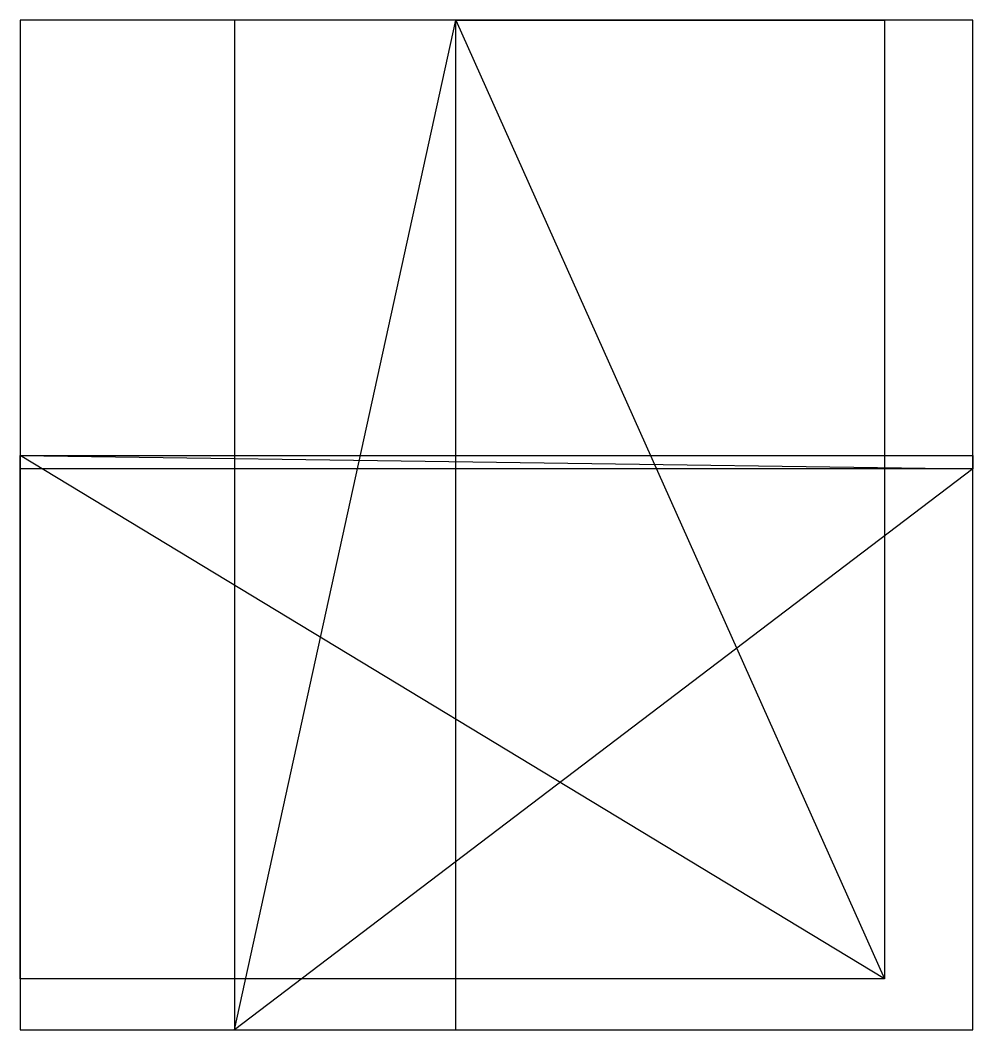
# Model space of a CAD drawing. Header units: millimetres. Extents: x 2297 to 9175, y 1413 to 8704.
import ezdxf

# ---------------------------------------------------------------- set-up
doc = ezdxf.new("R2010")
doc.units = ezdxf.units.MM
doc.header["$LTSCALE"] = 0.5
doc.header["$PDMODE"] = 35

msp = doc.modelspace()

# ---------------------------------------------------------------- linework, layer by layer
for p, q in [((3845, 1413), (5442, 8704)), ((5442, 8704), (8537, 1781)), ((2297, 5561), (9175, 5463)), ((8537, 1781), (2297, 5561)), ((9175, 5463), (3845, 1413))]:
    msp.add_line(p, q)
at = {"color": 2}
msp.add_lwpolyline([(2297, 1413), (9175, 1413), (9175, 8704), (2297, 8704)], close=True, dxfattribs=at)
at = {"color": 1}
for points in [[(3845, 1413), (5442, 1413), (5442, 8704), (3845, 8704)], [(5442, 8704), (8537, 8704), (8537, 1781), (5442, 1781)], [(2297, 5561), (9175, 5561), (9175, 5463), (2297, 5463)], [(8537, 1781), (2297, 1781), (2297, 5561), (8537, 5561)], [(3845, 1413), (9175, 1413), (9175, 5463), (3845, 5463)]]:
    msp.add_lwpolyline(points, close=True, dxfattribs=at)
for p in [(4745.9, 5526.1), (6876.3, 5495.8), (4465.8, 4247.2), (7470.1, 4167.5), (6195.8, 3199.2)]:
    msp.add_point(p, dxfattribs=at)

doc.saveas('drawing.dxf')
